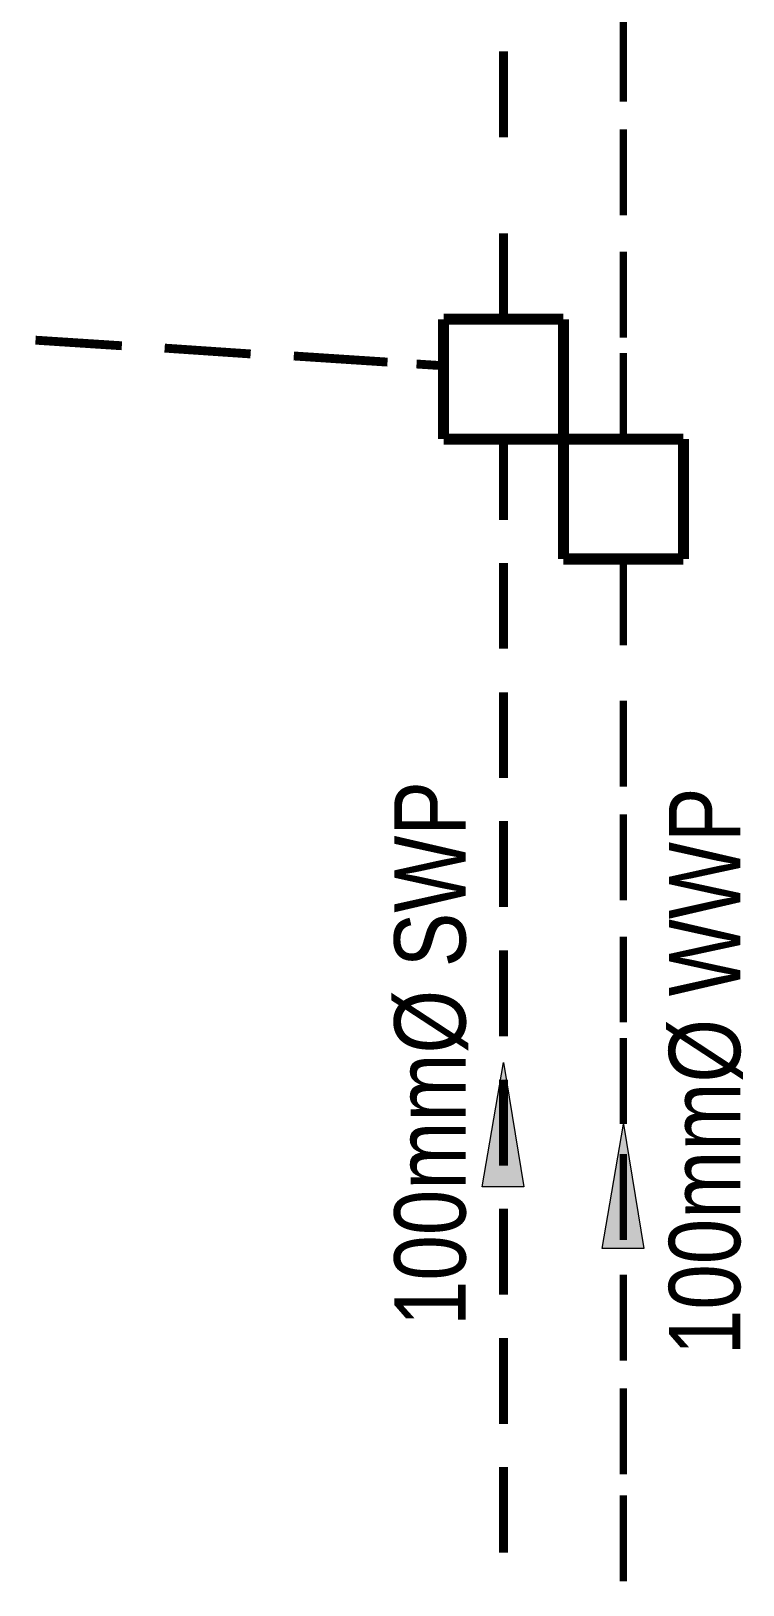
# Model space of a CAD drawing. Header units: millimetres. Extents: x -7698 to 47223, y 0 to 22596.
# Drawn here: x 15824 to 18138, y 9225 to 14277 of the extents above; entities that cross this region are included whole.
import ezdxf

# ---------------------------------------------------------------- set-up
doc = ezdxf.new("R2010")
doc.units = ezdxf.units.MM
doc.layers.add('SWP', color=10, linetype='Continuous', lineweight=20)
doc.layers.add('WWP', color=150, linetype='Continuous', lineweight=20)
doc.styles.get("Standard").update_dxf_attribs({"font": 'arial.ttf'})

msp = doc.modelspace()

# ---------------------------------------------------------------- hatches: boundary and pattern name
at = {"layer": 'SWP', "linetype": 'Continuous'}
msp.add_hatch(color=256, dxfattribs=at).paths.add_polyline_path([(17426, 10518.9), (17290.5, 10518.9), (17359.6, 10923.8), (17426, 10518.9)])
at = {"layer": 'WWP', "linetype": 'Continuous'}
msp.add_hatch(color=256, dxfattribs=at).paths.add_polyline_path([(17815.8, 10318.6), (17680.3, 10318.6), (17749.4, 10723.5), (17815.8, 10318.6)])

# ---------------------------------------------------------------- linework, layer by layer
at = {"layer": 'SWP'}
for points, const_width in [([(17359.6, 13931.8), (17359.6, 14211.2)], 28.8), ([(17359.6, 13340.4), (17359.6, 13619.8)], 28.8), ([(17164.7, 12950.5), (17164.7, 13340.4)], 36), ([(17164.7, 13340.4), (17554.5, 13340.4)], 36), ([(17554.5, 13340.4), (17554.5, 12950.5)], 36), ([(16118.7, 13253.9), (15838, 13272.1)], 28.8), ([(16537.4, 13227.3), (16257.8, 13246.3)], 28.8), ([(16982.4, 13200.8), (16677.6, 13220.7)], 28.8), ([(17164.7, 13188.9), (17076.8, 13194.6)], 28.8), ([(17554.5, 12950.5), (17164.7, 12950.5)], 36), ([(17359.6, 12687.8), (17359.6, 12967.1)], 28.8), ([(17554.5, 12560.7), (17554.5, 12950.5)], 36), ([(17554.5, 12950.5), (17944.3, 12950.5)], 36), ([(17944.3, 12950.5), (17944.3, 12560.7)], 36), ([(17359.6, 12268.6), (17359.6, 12548)], 28.8), ([(17944.3, 12560.7), (17554.5, 12560.7)], 36), ([(17359.6, 11848.1), (17359.6, 12127.5)], 28.8), ([(17359.6, 11429), (17359.6, 11708.4)], 28.8), ([(17359.6, 11008.5), (17359.6, 11287.9)], 28.8), ([(17359.6, 10588), (17359.6, 10867.4)], 28.8), ([(17359.6, 10168.9), (17359.6, 10448.3)], 28.8), ([(17359.6, 9748.4), (17359.6, 10027.8)], 28.8), ([(17359.6, 9329.3), (17359.6, 9608.7)], 28.8)]:
    msp.add_lwpolyline(points, dxfattribs=dict(at, const_width=const_width))
for points in [[(17290.5, 10518.9), (17359.6, 10923.8)], [(17359.6, 10923.8), (17426, 10518.9)], [(17426, 10518.9), (17290.5, 10518.9)]]:
    msp.add_lwpolyline(points, dxfattribs=at)
at = {"layer": 'WWP', "const_width": 23.7}
for points in [[(17749.4, 14327.3), (17749.4, 14047.8)], [(17749.4, 13957.6), (17749.4, 13678.2)], [(17749.4, 13560.2), (17749.4, 13280.7)], [(17749.4, 13230), (17749.4, 12950.5)], [(17749.4, 12559.1), (17749.4, 12279.6)], [(17749.4, 12100.3), (17749.4, 11820.8)], [(17749.4, 11730.6), (17749.4, 11451.1)], [(17749.4, 11333.2), (17749.4, 11053.7)], [(17749.4, 11003), (17749.4, 10723.5)], [(17749.4, 10626.3), (17749.4, 10346.9)], [(17749.4, 10233.6), (17749.4, 9954.1)], [(17749.4, 9863.8), (17749.4, 9584.4)], [(17749.4, 9516.2), (17749.4, 9236.8)]]:
    msp.add_lwpolyline(points, dxfattribs=at)
at = {"layer": 'WWP'}
for points in [[(17680.3, 10318.6), (17749.4, 10723.5)], [(17749.4, 10723.5), (17815.8, 10318.6)], [(17815.8, 10318.6), (17680.3, 10318.6)]]:
    msp.add_lwpolyline(points, dxfattribs=at)

# ---------------------------------------------------------------- texts
at = {"layer": 'SWP', "insert": (17245, 10066.6), "char_height": 232, "attachment_point": 7, "rotation": 90}
msp.add_mtext('{\\fArial Narrow|b0|i0|c0|p18;100mmØ SWP}', dxfattribs=at)
at = {"layer": 'WWP', "insert": (18137.9, 9972.1), "char_height": 232, "attachment_point": 7, "rotation": 90}
msp.add_mtext('{\\fArial Narrow|b0|i0|c0|p18;100mmØ WWP}', dxfattribs=at)

doc.saveas('drawing.dxf')
